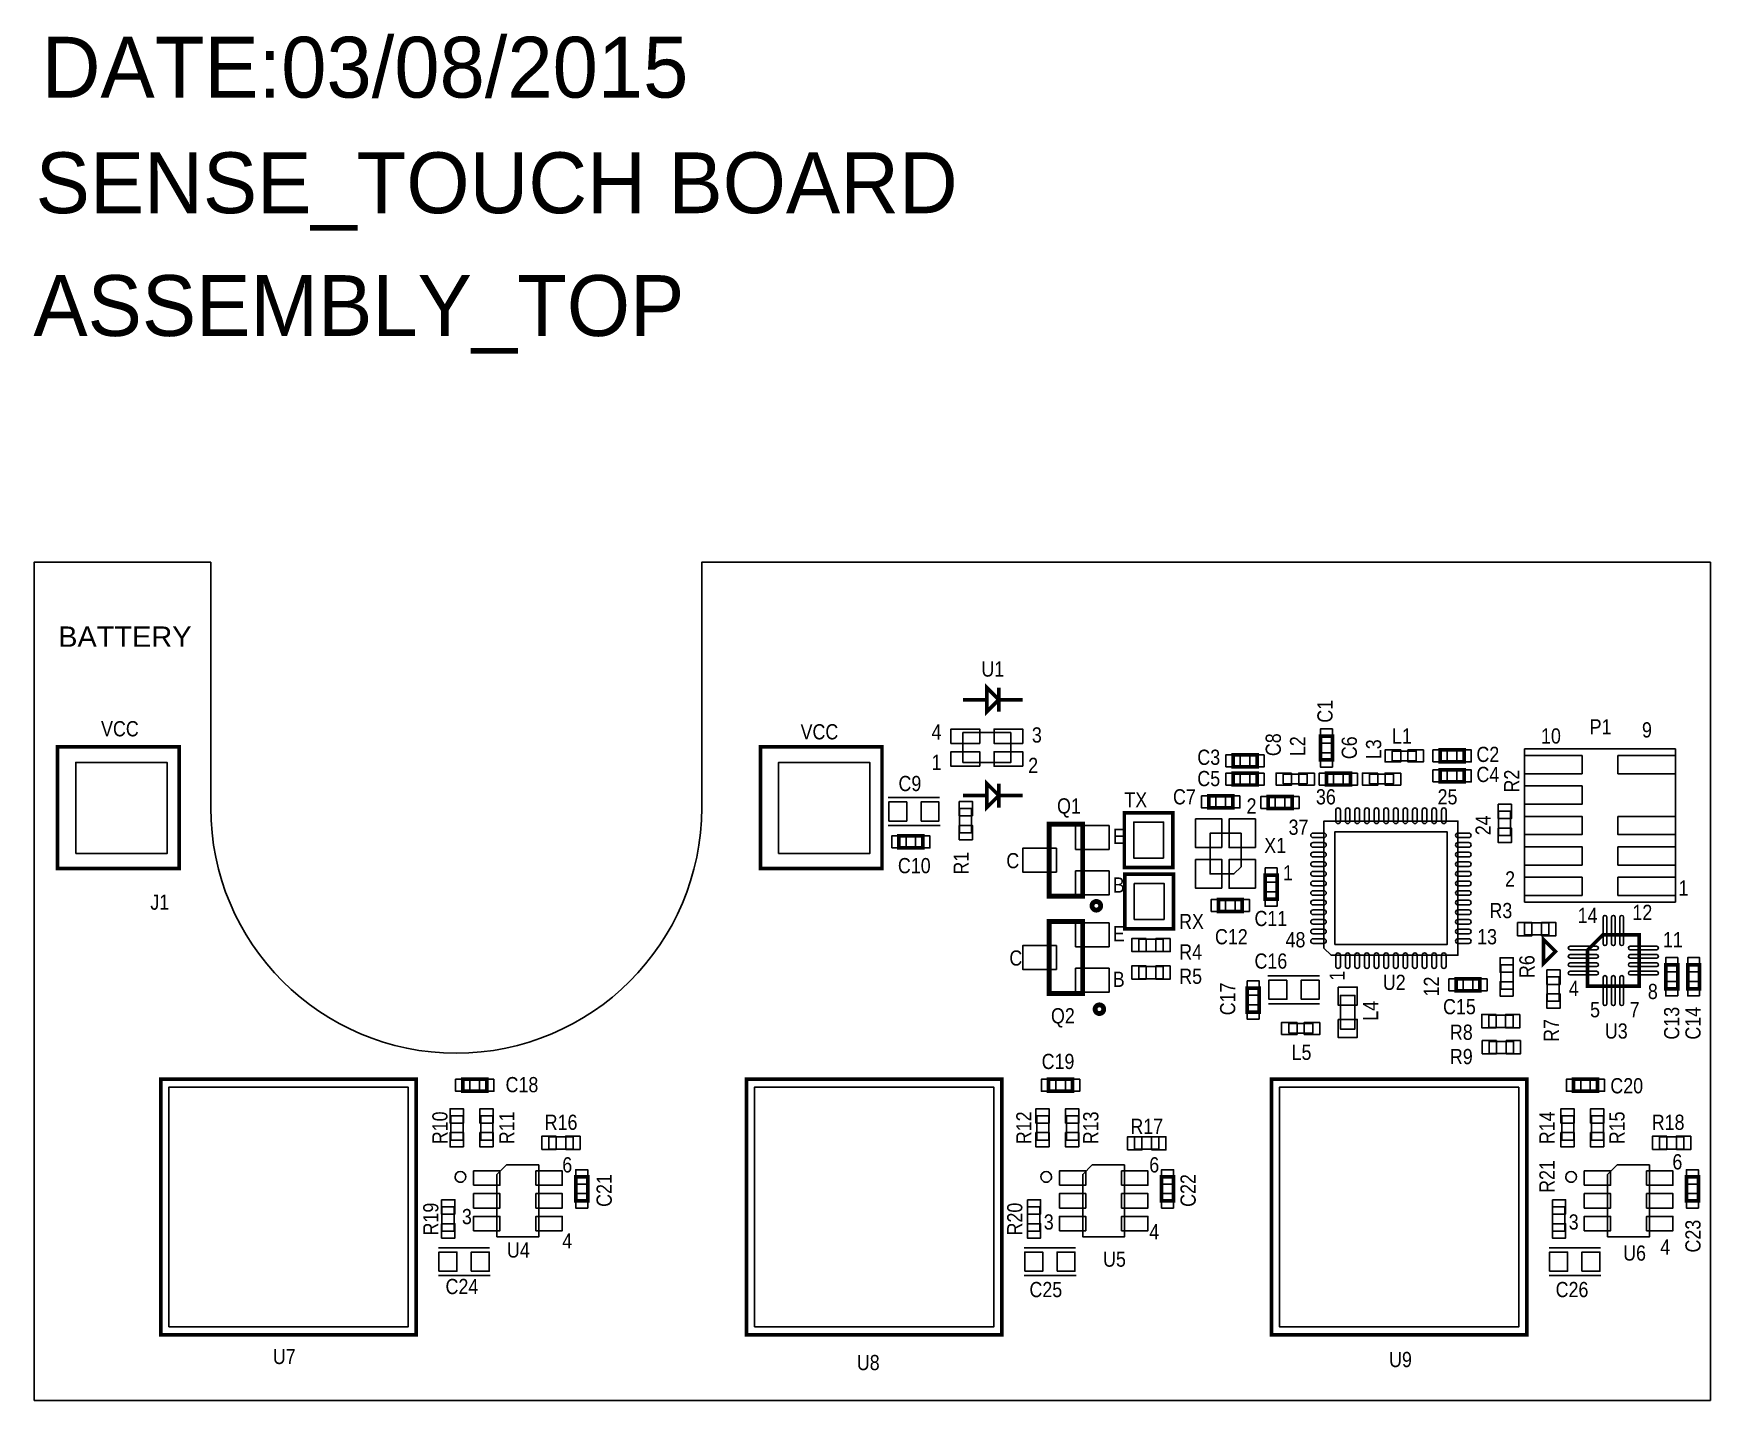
# Model space of a CAD drawing. Extents: x 0 to 70, y 0 to 57.1.
import ezdxf
from ezdxf.enums import TextEntityAlignment as Align

# ---------------------------------------------------------------- set-up
doc = ezdxf.new("R2010")
doc.units = 0
for name, color, linetype in [('BG_ASSEMBLY_NOTES', 1, 'CONTINUOUS'), ('BG_OUTLINE', 2, 'CONTINUOUS'), ('DF_ASS_TOP', 4, 'CONTINUOUS'), ('DF_FILM_LABEL_OUTLINE', 3, 'CONTINUOUS'), ('PG_ASSEMBLY_TOP', 5, 'CONTINUOUS'), ('PIN_TOP', 6, 'CONTINUOUS'), ('RD_ASSEMBLY_TOP', 7, 'CONTINUOUS')]:
    doc.layers.add(name, color=color, linetype=linetype)

msp = doc.modelspace()

# ---------------------------------------------------------------- linework, layer by layer
at = {"layer": 'BG_OUTLINE'}
msp.add_lwpolyline([(0, 0), (69.99986, 0), (69.99986, 34.99993), (27.875713, 34.99993), (27.875662, 34.999879), (27.875662, 24.749963, -1), (7.375677, 24.749963), (7.375677, 34.999828), (7.375779, 34.99993), (0, 34.99993)], format="xyb", close=True, dxfattribs=at)
at = {"layer": 'PG_ASSEMBLY_TOP', "const_width": 0.1524}
for points in [[(38.784022, 29.258006), (39.78402, 29.258006), (39.78402, 29.758107), (40.284121, 29.258006), (39.78402, 28.758109), (39.78402, 29.258006)], [(40.284121, 29.758107), (40.284121, 29.258006), (41.284119, 29.258006)], [(40.284121, 29.258006), (40.284121, 28.758109)], [(38.784022, 25.258014), (39.78402, 25.258014), (39.78402, 25.757911), (40.284121, 25.258014), (39.78402, 24.757913), (39.78402, 25.258014)], [(40.284121, 25.757911), (40.284121, 25.258014), (41.284119, 25.258014)], [(40.284121, 25.258014), (40.284121, 24.757913)]]:
    msp.add_lwpolyline(points, dxfattribs=at)
at = {"layer": 'PG_ASSEMBLY_TOP'}
for points, const_width in [([(0.980008, 27.289963), (6.060008, 27.289963), (6.060008, 22.209963), (0.980008, 22.209963)], 0.1524), ([(30.325695, 27.289963), (35.405695, 27.289963), (35.405695, 22.209963), (30.325695, 22.209963)], 0.1524), ([(54.211677, 26.742136), (54.211677, 27.742337), (53.711856, 27.742337), (53.711856, 26.742136)], 0.1524), ([(51.067945, 26.95923), (50.067743, 26.95923), (50.067743, 26.459409), (51.067945, 26.459409)], 0.1524), ([(58.711363, 26.662609), (59.711565, 26.662609), (59.711565, 27.16243), (58.711363, 27.16243)], 0.1524), ([(51.067945, 26.19723), (50.067743, 26.19723), (50.067743, 25.697409), (51.067945, 25.697409)], 0.1524), ([(54.96273, 26.19723), (53.962529, 26.19723), (53.962529, 25.697409), (54.96273, 25.697409)], 0.1524), ([(58.711363, 25.824409), (59.711565, 25.824409), (59.711565, 26.32423), (58.711363, 26.32423)], 0.1524), ([(50.049405, 25.23965), (49.049203, 25.23965), (49.049203, 24.739829), (50.049405, 24.739829)], 0.1524), ([(52.526921, 25.221921), (51.526719, 25.221921), (51.526719, 24.722099), (52.526921, 24.722099)], 0.1524), ([(47.55642, 24.54021), (45.52442, 24.54021), (45.52442, 22.25421), (47.55642, 22.25421)], 0.1524), ([(43.786019, 21.058911), (43.786019, 24.059109), (42.386021, 24.059109), (42.386021, 21.058911)], 0.202895), ([(36.108919, 23.071099), (37.109121, 23.071099), (37.109121, 23.570921), (36.108919, 23.570921)], 0.1524), ([(47.58182, 21.97481), (45.54982, 21.97481), (45.54982, 19.68881), (47.58182, 19.68881)], 0.1524), ([(51.405536, 21.935897), (51.405536, 20.935696), (51.905357, 20.935696), (51.905357, 21.935897)], 0.1524), ([(49.451489, 20.421829), (50.45169, 20.421829), (50.45169, 20.92165), (49.451489, 20.92165)], 0.1524), ([(43.786019, 16.994911), (43.786019, 19.995109), (42.386021, 19.995109), (42.386021, 16.994911)], 0.202895), ([(63.028982, 18.999022), (63.028982, 18.249011), (63.529083, 18.748832), (63.028982, 19.249034)], 0.1524), ([(67.020923, 19.442913), (65.506117, 19.442913), (64.871117, 18.807913), (64.871117, 17.293107), (67.020923, 17.293107)], 0.1524), ([(68.634331, 17.193006), (68.634331, 18.193207), (68.134509, 18.193207), (68.134509, 17.193006)], 0.1524), ([(69.548731, 17.193006), (69.548731, 18.193207), (69.048909, 18.193207), (69.048909, 17.193006)], 0.1524), ([(59.375319, 17.102099), (60.375521, 17.102099), (60.375521, 17.601921), (59.375319, 17.601921)], 0.1524), ([(51.159131, 16.216909), (51.159131, 17.217111), (50.659309, 17.217111), (50.659309, 16.216909)], 0.1524), ([(15.953994, 13.413994), (5.285994, 13.413994), (5.285994, 2.745994), (15.953994, 2.745994)], 0.1524), ([(18.901334, 13.410921), (17.901133, 13.410921), (17.901133, 12.911099), (18.901334, 12.911099)], 0.1524), ([(40.41394, 13.413994), (29.74594, 13.413994), (29.74594, 2.745994), (40.41394, 2.745994)], 0.1524), ([(43.36128, 13.410921), (42.361079, 13.410921), (42.361079, 12.911099), (43.36128, 12.911099)], 0.1524), ([(51.665886, 2.745994), (62.333886, 2.745994), (62.333886, 13.413994), (51.665886, 13.413994)], 0.1524), ([(65.281226, 13.410921), (64.281025, 13.410921), (64.281025, 12.911099), (65.281226, 12.911099)], 0.1524), ([(23.118039, 8.334807), (23.118039, 9.335008), (22.618217, 9.335008), (22.618217, 8.334807)], 0.1524), ([(47.577985, 8.334807), (47.577985, 9.335008), (47.078163, 9.335008), (47.078163, 8.334807)], 0.1524), ([(69.497931, 8.334807), (69.497931, 9.335008), (68.998109, 9.335008), (68.998109, 8.334807)], 0.1524)]:
    msp.add_lwpolyline(points, close=True, dxfattribs=dict(at, const_width=const_width))
for points in [[(38.784022, 26.632916), (40.784018, 26.632916), (40.784018, 27.883104), (38.784022, 27.883104)], [(56.715635, 26.712621), (56.715635, 27.112417), (57.715429, 27.112417), (57.715429, 26.712621)], [(52.158824, 25.747421), (52.158824, 26.147217), (53.158619, 26.147217), (53.158619, 25.747421)], [(55.765675, 25.747421), (55.765675, 26.147217), (56.765469, 26.147217), (56.765469, 25.747421)], [(38.64102, 24.71801), (39.14902, 24.71801), (39.14902, 23.70201), (38.64102, 23.70201)], [(61.14542, 24.603761), (61.65342, 24.603761), (61.65342, 23.587761), (61.14542, 23.587761)], [(59.457336, 18.988075), (59.457336, 24.188166), (53.857144, 24.188166), (53.857144, 18.888177), (54.157347, 18.587974), (59.457336, 18.587974)], [(50.402007, 23.684179), (49.101985, 23.684179), (49.101985, 21.98436), (50.102008, 21.98436), (50.402007, 22.28436)], [(62.23762, 19.43481), (62.23762, 19.94281), (63.25362, 19.94281), (63.25362, 19.43481)], [(47.15002, 19.25701), (47.15002, 18.74901), (46.13402, 18.74901), (46.13402, 19.25701)], [(47.15002, 18.11401), (47.15002, 17.60601), (46.13402, 17.60601), (46.13402, 18.11401)], [(61.75502, 17.17421), (61.24702, 17.17421), (61.24702, 18.19021), (61.75502, 18.19021)], [(63.17742, 17.68221), (63.68542, 17.68221), (63.68542, 16.66621), (63.17742, 16.66621)], [(52.390523, 15.333523), (52.390523, 15.733319), (53.390317, 15.733319), (53.390317, 15.333523)], [(61.75502, 16.08201), (61.75502, 15.57401), (60.73902, 15.57401), (60.73902, 16.08201)], [(61.78042, 14.98981), (61.78042, 14.48181), (60.76442, 14.48181), (60.76442, 14.98981)], [(17.915128, 10.87501), (17.407128, 10.87501), (17.407128, 11.89101), (17.915128, 11.89101)], [(19.155131, 10.87501), (18.647131, 10.87501), (18.647131, 11.89101), (19.155131, 11.89101)], [(42.375074, 10.87501), (41.867074, 10.87501), (41.867074, 11.89101), (42.375074, 11.89101)], [(43.615077, 10.87501), (43.107077, 10.87501), (43.107077, 11.89101), (43.615077, 11.89101)], [(64.29502, 10.87501), (63.78702, 10.87501), (63.78702, 11.89101), (64.29502, 11.89101)], [(65.535023, 10.87501), (65.027023, 10.87501), (65.027023, 11.89101), (65.535023, 11.89101)], [(22.509023, 11.00201), (22.509023, 10.49401), (21.493023, 10.49401), (21.493023, 11.00201)], [(45.952969, 10.49401), (45.952969, 11.00201), (46.968969, 11.00201), (46.968969, 10.49401)], [(68.888915, 11.00201), (68.888915, 10.49401), (67.872915, 10.49401), (67.872915, 11.00201)], [(21.076133, 9.835109), (21.076133, 6.834911), (19.326123, 6.834911), (19.326123, 9.435109), (19.726123, 9.835109)], [(45.536079, 9.835109), (45.536079, 6.834911), (43.786069, 6.834911), (43.786069, 9.435109), (44.186069, 9.835109)], [(67.456025, 9.835109), (67.456025, 6.834911), (65.706015, 6.834911), (65.706015, 9.435109), (66.106015, 9.835109)], [(17.026128, 8.088097), (17.534128, 8.088097), (17.534128, 7.072097), (17.026128, 7.072097)], [(41.486074, 8.088097), (41.994074, 8.088097), (41.994074, 7.072097), (41.486074, 7.072097)], [(63.40602, 8.088097), (63.91402, 8.088097), (63.91402, 7.072097), (63.40602, 7.072097)]]:
    msp.add_lwpolyline(points, close=True, dxfattribs=at)
for points in [[(62.23762, 20.906715), (62.23762, 27.206702), (68.53682, 27.206702), (68.53682, 20.806918), (62.23762, 20.806918), (62.23762, 21.006816)], [(35.66922, 25.17521), (37.80282, 25.17521)], [(35.66922, 24.00681), (37.82822, 24.00681)], [(53.67782, 17.73301), (51.51882, 17.73301)], [(54.551047, 15.509011), (54.551047, 16.909009), (55.151045, 16.909009), (55.151045, 15.509011), (54.551047, 15.509011), (54.551047, 15.609113)], [(53.67782, 16.56461), (51.54422, 16.56461)], [(16.887723, 6.37921), (19.021323, 6.37921)], [(41.347669, 6.37921), (43.481269, 6.37921)], [(63.267615, 6.37921), (65.401215, 6.37921)], [(16.887723, 5.21081), (19.046723, 5.21081)], [(41.347669, 5.21081), (43.506669, 5.21081)], [(63.267615, 5.21081), (65.426615, 5.21081)]]:
    msp.add_lwpolyline(points, dxfattribs=at)
at = {"layer": 'PG_ASSEMBLY_TOP', "const_width": 0.202895}
for points in [[(44.536131, 20.65401, 1), (44.175909, 20.65401, 1)], [(44.663131, 16.33601, 1), (44.302909, 16.33601, 1)]]:
    msp.add_lwpolyline(points, format="xyb", close=True, dxfattribs=at)
at = {"layer": 'PG_ASSEMBLY_TOP'}
for points in [[(18.024627, 9.335008, 1), (17.577629, 9.335012, 1)], [(42.484573, 9.335008, 1), (42.037575, 9.335012, 1)], [(64.404519, 9.335008, 1), (63.957521, 9.335012, 1)]]:
    msp.add_lwpolyline(points, format="xyb", close=True, dxfattribs=at)
at = {"layer": 'PIN_TOP'}
for points in [[(39.484071, 27.433067), (38.284175, 27.433067), (38.284175, 28.032964), (39.484071, 28.032964)], [(41.283865, 27.433067), (40.083969, 27.433067), (40.083969, 28.032964), (41.283865, 28.032964)], [(54.211969, 27.442439), (53.711564, 27.442439), (53.711564, 28.041829), (54.211969, 28.041829)], [(1.740002, 22.832263), (1.740002, 26.642263), (5.550002, 26.642263), (5.550002, 22.832263)], [(31.085688, 22.832263), (31.085688, 26.642263), (34.895688, 26.642263), (34.895688, 22.832263)], [(39.484071, 26.483056), (38.284175, 26.483056), (38.284175, 27.082953), (39.484071, 27.082953)], [(41.283865, 26.483056), (40.083969, 26.483056), (40.083969, 27.082953), (41.283865, 27.082953)], [(50.367641, 26.959522), (50.367641, 26.459117), (49.768252, 26.459117), (49.768252, 26.959522)], [(51.367436, 26.959522), (51.367436, 26.459117), (50.768047, 26.459117), (50.768047, 26.959522)], [(54.211969, 26.442645), (53.711564, 26.442645), (53.711564, 27.042034), (54.211969, 27.042034)], [(57.065621, 27.162722), (57.065621, 26.662316), (56.415432, 26.662316), (56.415432, 27.162722)], [(58.015632, 27.162722), (58.015632, 26.662316), (57.365443, 26.662316), (57.365443, 27.162722)], [(58.411872, 26.662304), (58.411872, 27.162709), (59.011261, 27.162709), (59.011261, 26.662304)], [(59.411667, 26.662304), (59.411667, 27.162709), (60.011056, 27.162709), (60.011056, 26.662304)], [(62.237506, 26.926565), (64.63651, 26.926565), (64.63651, 26.167055), (62.237506, 26.167055)], [(66.13793, 26.926565), (68.536934, 26.926565), (68.536934, 26.167055), (66.13793, 26.167055)], [(50.367641, 26.197522), (50.367641, 25.697117), (49.768252, 25.697117), (49.768252, 26.197522)], [(51.367436, 26.197522), (51.367436, 25.697117), (50.768047, 25.697117), (50.768047, 26.197522)], [(52.50881, 26.197522), (52.50881, 25.697117), (51.858621, 25.697117), (51.858621, 26.197522)], [(53.458821, 26.197522), (53.458821, 25.697117), (52.808632, 25.697117), (52.808632, 26.197522)], [(54.262426, 26.197522), (54.262426, 25.697117), (53.663037, 25.697117), (53.663037, 26.197522)], [(55.262221, 26.197522), (55.262221, 25.697117), (54.662832, 25.697117), (54.662832, 26.197522)], [(56.115661, 26.197522), (56.115661, 25.697117), (55.465472, 25.697117), (55.465472, 26.197522)], [(57.065672, 26.197522), (57.065672, 25.697117), (56.415483, 25.697117), (56.415483, 26.197522)], [(58.411872, 25.824104), (58.411872, 26.324509), (59.011261, 26.324509), (59.011261, 25.824104)], [(59.411667, 25.824104), (59.411667, 26.324509), (60.011056, 26.324509), (60.011056, 25.824104)], [(49.349101, 25.239942), (49.349101, 24.739536), (48.749712, 24.739536), (48.749712, 25.239942)], [(50.348896, 25.239942), (50.348896, 24.739536), (49.749507, 24.739536), (49.749507, 25.239942)], [(51.826617, 25.222213), (51.826617, 24.721807), (51.227228, 24.721807), (51.227228, 25.222213)], [(52.826412, 25.222213), (52.826412, 24.721807), (52.227023, 24.721807), (52.227023, 25.222213)], [(62.237506, 25.656565), (64.63651, 25.656565), (64.63651, 24.897055), (62.237506, 24.897055)], [(35.686975, 24.19096), (35.686975, 24.99106), (36.436275, 24.99106), (36.436275, 24.19096)], [(37.035765, 24.19096), (37.035765, 24.99106), (37.785065, 24.99106), (37.785065, 24.19096)], [(38.632117, 25.009602), (39.183323, 25.009602), (39.183323, 24.410213), (38.632117, 24.410213)], [(61.136517, 24.895353), (61.687723, 24.895353), (61.687723, 24.295964), (61.136517, 24.295964)], [(38.632117, 24.009807), (39.183323, 24.009807), (39.183323, 23.410418), (38.632117, 23.410418)], [(44.886118, 24.00902), (44.886118, 23.009022), (43.486121, 23.009022), (43.486121, 24.00902)], [(47.165374, 22.647161), (45.915466, 22.647161), (45.915466, 24.147259), (47.165374, 24.147259)], [(49.602161, 23.084231), (48.502849, 23.084231), (48.502849, 24.284127), (49.602161, 24.284127)], [(51.001143, 23.084231), (49.901831, 23.084231), (49.901831, 24.284127), (51.001143, 24.284127)], [(61.136517, 23.895558), (61.687723, 23.895558), (61.687723, 23.296169), (61.136517, 23.296169)], [(62.237506, 24.386565), (64.63651, 24.386565), (64.63651, 23.627055), (62.237506, 23.627055)], [(66.13793, 24.386565), (68.536934, 24.386565), (68.536934, 23.627055), (66.13793, 23.627055)], [(35.809428, 23.070795), (35.809428, 23.5712), (36.408817, 23.5712), (36.408817, 23.070795)], [(36.809223, 23.070795), (36.809223, 23.5712), (37.408612, 23.5712), (37.408612, 23.070795)], [(54.30774, 19.03857), (54.30774, 23.73757), (59.00674, 23.73757), (59.00674, 19.03857)], [(62.237506, 23.116565), (64.63651, 23.116565), (64.63651, 22.357055), (62.237506, 22.357055)], [(66.13793, 23.116565), (68.536934, 23.116565), (68.536934, 22.357055), (66.13793, 22.357055)], [(42.685919, 23.059009), (42.685919, 22.059011), (41.285922, 22.059011), (41.285922, 23.059009)], [(49.602161, 21.384412), (48.502849, 21.384412), (48.502849, 22.584308), (49.602161, 22.584308)], [(51.001143, 21.384412), (49.901831, 21.384412), (49.901831, 22.584308), (51.001143, 22.584308)], [(44.886118, 22.108998), (44.886118, 21.109), (43.486121, 21.109), (43.486121, 22.108998)], [(51.405244, 22.235389), (51.905649, 22.235389), (51.905649, 21.635999), (51.405244, 21.635999)], [(62.237506, 21.846565), (64.63651, 21.846565), (64.63651, 21.087055), (62.237506, 21.087055)], [(66.13793, 21.846565), (68.536934, 21.846565), (68.536934, 21.087055), (66.13793, 21.087055)], [(47.190774, 20.081761), (45.940866, 20.081761), (45.940866, 21.581859), (47.190774, 21.581859)], [(51.405244, 21.235594), (51.905649, 21.235594), (51.905649, 20.636205), (51.405244, 20.636205)], [(49.151997, 20.421524), (49.151997, 20.921929), (49.751386, 20.921929), (49.751386, 20.421524)], [(50.151792, 20.421524), (50.151792, 20.921929), (50.751181, 20.921929), (50.751181, 20.421524)], [(44.886118, 19.94502), (44.886118, 18.945022), (43.486121, 18.945022), (43.486121, 19.94502)], [(61.946028, 19.400495), (61.946028, 19.9517), (62.545417, 19.9517), (62.545417, 19.400495)], [(62.945823, 19.400495), (62.945823, 19.9517), (63.545212, 19.9517), (63.545212, 19.400495)], [(42.685919, 18.995009), (42.685919, 17.995011), (41.285922, 17.995011), (41.285922, 18.995009)], [(46.441817, 19.291313), (46.441817, 18.740107), (45.842428, 18.740107), (45.842428, 19.291313)], [(47.441612, 19.291313), (47.441612, 18.740107), (46.842223, 18.740107), (46.842223, 19.291313)], [(61.763923, 17.882413), (61.212717, 17.882413), (61.212717, 18.481802), (61.763923, 18.481802)], [(68.634623, 17.893309), (68.134217, 17.893309), (68.134217, 18.492699), (68.634623, 18.492699)], [(69.549023, 17.893309), (69.048617, 17.893309), (69.048617, 18.492699), (69.549023, 18.492699)], [(44.886118, 18.044998), (44.886118, 17.045), (43.486121, 17.045), (43.486121, 18.044998)], [(46.441817, 18.148313), (46.441817, 17.597107), (45.842428, 17.597107), (45.842428, 18.148313)], [(47.441612, 18.148313), (47.441612, 17.597107), (46.842223, 17.597107), (46.842223, 18.148313)], [(51.159423, 16.917213), (50.659017, 16.917213), (50.659017, 17.516602), (51.159423, 17.516602)], [(52.311275, 17.54886), (52.311275, 16.74876), (51.561975, 16.74876), (51.561975, 17.54886)], [(53.660065, 17.54886), (53.660065, 16.74876), (52.910765, 16.74876), (52.910765, 17.54886)], [(59.075828, 17.101795), (59.075828, 17.6022), (59.675217, 17.6022), (59.675217, 17.101795)], [(60.075623, 17.101795), (60.075623, 17.6022), (60.675012, 17.6022), (60.675012, 17.101795)], [(63.168517, 17.973802), (63.719723, 17.973802), (63.719723, 17.374413), (63.168517, 17.374413)], [(54.450996, 17.259249), (55.251096, 17.259249), (55.251096, 16.509949), (54.450996, 16.509949)], [(61.763923, 16.882618), (61.212717, 16.882618), (61.212717, 17.482007), (61.763923, 17.482007)], [(63.168517, 16.974007), (63.719723, 16.974007), (63.719723, 16.374618), (63.168517, 16.374618)], [(68.634623, 16.893515), (68.134217, 16.893515), (68.134217, 17.492904), (68.634623, 17.492904)], [(69.549023, 16.893515), (69.048617, 16.893515), (69.048617, 17.492904), (69.549023, 17.492904)], [(51.159423, 15.917418), (50.659017, 15.917418), (50.659017, 16.516807), (51.159423, 16.516807)], [(61.046817, 16.116313), (61.046817, 15.565107), (60.447428, 15.565107), (60.447428, 16.116313)], [(62.046612, 16.116313), (62.046612, 15.565107), (61.447223, 15.565107), (61.447223, 16.116313)], [(52.740509, 15.783624), (52.740509, 15.283218), (52.09032, 15.283218), (52.09032, 15.783624)], [(53.69052, 15.783624), (53.69052, 15.283218), (53.040331, 15.283218), (53.040331, 15.783624)], [(54.450996, 15.908071), (55.251096, 15.908071), (55.251096, 15.158771), (54.450996, 15.158771)], [(61.072217, 15.024113), (61.072217, 14.472907), (60.472828, 14.472907), (60.472828, 15.024113)], [(62.072012, 15.024113), (62.072012, 14.472907), (61.472623, 14.472907), (61.472623, 15.024113)], [(18.20103, 13.411213), (18.20103, 12.910807), (17.601641, 12.910807), (17.601641, 13.411213)], [(19.200825, 13.411213), (19.200825, 12.910807), (18.601436, 12.910807), (18.601436, 13.411213)], [(42.660976, 13.411213), (42.660976, 12.910807), (42.061587, 12.910807), (42.061587, 13.411213)], [(43.660771, 13.411213), (43.660771, 12.910807), (43.061382, 12.910807), (43.061382, 13.411213)], [(64.580922, 13.411213), (64.580922, 12.910807), (63.981533, 12.910807), (63.981533, 13.411213)], [(65.580717, 13.411213), (65.580717, 12.910807), (64.981328, 12.910807), (64.981328, 13.411213)], [(5.620004, 3.080004), (5.620004, 13.079984), (15.619984, 13.079984), (15.619984, 3.080004)], [(30.07995, 3.080004), (30.07995, 13.079984), (40.07993, 13.079984), (40.07993, 3.080004)], [(61.999876, 13.079984), (61.999876, 3.080004), (51.999896, 3.080004), (51.999896, 13.079984)], [(17.924031, 11.583213), (17.372825, 11.583213), (17.372825, 12.182602), (17.924031, 12.182602)], [(19.164033, 11.583213), (18.612828, 11.583213), (18.612828, 12.182602), (19.164033, 12.182602)], [(42.383977, 11.583213), (41.832771, 11.583213), (41.832771, 12.182602), (42.383977, 12.182602)], [(43.623979, 11.583213), (43.072774, 11.583213), (43.072774, 12.182602), (43.623979, 12.182602)], [(64.303923, 11.583213), (63.752717, 11.583213), (63.752717, 12.182602), (64.303923, 12.182602)], [(65.543925, 11.583213), (64.99272, 11.583213), (64.99272, 12.182602), (65.543925, 12.182602)], [(17.924031, 10.583418), (17.372825, 10.583418), (17.372825, 11.182807), (17.924031, 11.182807)], [(19.164033, 10.583418), (18.612828, 10.583418), (18.612828, 11.182807), (19.164033, 11.182807)], [(21.80082, 11.036313), (21.80082, 10.485107), (21.201431, 10.485107), (21.201431, 11.036313)], [(22.800615, 11.036313), (22.800615, 10.485107), (22.201226, 10.485107), (22.201226, 11.036313)], [(42.383977, 10.583418), (41.832771, 10.583418), (41.832771, 11.182807), (42.383977, 11.182807)], [(43.623979, 10.583418), (43.072774, 10.583418), (43.072774, 11.182807), (43.623979, 11.182807)], [(45.661377, 10.459695), (45.661377, 11.0109), (46.260766, 11.0109), (46.260766, 10.459695)], [(46.661172, 10.459695), (46.661172, 11.0109), (47.260561, 11.0109), (47.260561, 10.459695)], [(64.303923, 10.583418), (63.752717, 10.583418), (63.752717, 11.182807), (64.303923, 11.182807)], [(65.543925, 10.583418), (64.99272, 10.583418), (64.99272, 11.182807), (65.543925, 11.182807)], [(68.180712, 11.036313), (68.180712, 10.485107), (67.581323, 10.485107), (67.581323, 11.036313)], [(69.180507, 11.036313), (69.180507, 10.485107), (68.581118, 10.485107), (68.581118, 11.036313)], [(18.351068, 8.985072), (18.351068, 9.584969), (19.451168, 9.584969), (19.451168, 8.985072)], [(20.951063, 8.985072), (20.951063, 9.584969), (22.051162, 9.584969), (22.051162, 8.985072)], [(23.118331, 9.03511), (22.617925, 9.03511), (22.617925, 9.634499), (23.118331, 9.634499)], [(42.811014, 8.985072), (42.811014, 9.584969), (43.911114, 9.584969), (43.911114, 8.985072)], [(45.411009, 8.985072), (45.411009, 9.584969), (46.511108, 9.584969), (46.511108, 8.985072)], [(47.578277, 9.03511), (47.077871, 9.03511), (47.077871, 9.634499), (47.578277, 9.634499)], [(64.73096, 8.985072), (64.73096, 9.584969), (65.83106, 9.584969), (65.83106, 8.985072)], [(67.330955, 8.985072), (67.330955, 9.584969), (68.431054, 9.584969), (68.431054, 8.985072)], [(69.498223, 9.03511), (68.997817, 9.03511), (68.997817, 9.634499), (69.498223, 9.634499)], [(18.351068, 8.035061), (18.351068, 8.634959), (19.451168, 8.634959), (19.451168, 8.035061)], [(20.951063, 8.035061), (20.951063, 8.634959), (22.051162, 8.634959), (22.051162, 8.035061)], [(23.118331, 8.035315), (22.617925, 8.035315), (22.617925, 8.634705), (23.118331, 8.634705)], [(42.811014, 8.035061), (42.811014, 8.634959), (43.911114, 8.634959), (43.911114, 8.035061)], [(45.411009, 8.035061), (45.411009, 8.634959), (46.511108, 8.634959), (46.511108, 8.035061)], [(47.578277, 8.035315), (47.077871, 8.035315), (47.077871, 8.634705), (47.578277, 8.634705)], [(64.73096, 8.035061), (64.73096, 8.634959), (65.83106, 8.634959), (65.83106, 8.035061)], [(67.330955, 8.035061), (67.330955, 8.634959), (68.431054, 8.634959), (68.431054, 8.035061)], [(69.498223, 8.035315), (68.997817, 8.035315), (68.997817, 8.634705), (69.498223, 8.634705)], [(17.017225, 8.379689), (17.568431, 8.379689), (17.568431, 7.780299), (17.017225, 7.780299)], [(41.477171, 8.379689), (42.028377, 8.379689), (42.028377, 7.780299), (41.477171, 7.780299)], [(63.397117, 8.379689), (63.948323, 8.379689), (63.948323, 7.780299), (63.397117, 7.780299)], [(17.017225, 7.379894), (17.568431, 7.379894), (17.568431, 6.780505), (17.017225, 6.780505)], [(18.351068, 7.085051), (18.351068, 7.684948), (19.451168, 7.684948), (19.451168, 7.085051)], [(20.951063, 7.085051), (20.951063, 7.684948), (22.051162, 7.684948), (22.051162, 7.085051)], [(41.477171, 7.379894), (42.028377, 7.379894), (42.028377, 6.780505), (41.477171, 6.780505)], [(42.811014, 7.085051), (42.811014, 7.684948), (43.911114, 7.684948), (43.911114, 7.085051)], [(45.411009, 7.085051), (45.411009, 7.684948), (46.511108, 7.684948), (46.511108, 7.085051)], [(63.397117, 7.379894), (63.948323, 7.379894), (63.948323, 6.780505), (63.397117, 6.780505)], [(64.73096, 7.085051), (64.73096, 7.684948), (65.83106, 7.684948), (65.83106, 7.085051)], [(67.330955, 7.085051), (67.330955, 7.684948), (68.431054, 7.684948), (68.431054, 7.085051)], [(16.905478, 5.39496), (16.905478, 6.19506), (17.654778, 6.19506), (17.654778, 5.39496)], [(18.254269, 5.39496), (18.254269, 6.19506), (19.003569, 6.19506), (19.003569, 5.39496)], [(41.365424, 5.39496), (41.365424, 6.19506), (42.114724, 6.19506), (42.114724, 5.39496)], [(42.714215, 5.39496), (42.714215, 6.19506), (43.463515, 6.19506), (43.463515, 5.39496)], [(63.28537, 5.39496), (63.28537, 6.19506), (64.03467, 6.19506), (64.03467, 5.39496)], [(64.634161, 5.39496), (64.634161, 6.19506), (65.383461, 6.19506), (65.383461, 5.39496)]]:
    msp.add_lwpolyline(points, close=True, dxfattribs=at)
for points in [[(54.545941, 24.641759), (54.545941, 24.184559, -1), (54.352952, 24.184559), (54.352952, 24.641759, -1)], [(54.947541, 24.641759), (54.947541, 24.184559, -1), (54.754551, 24.184559), (54.754551, 24.641759, -1)], [(55.348835, 24.641759), (55.348835, 24.184559, -1), (55.155846, 24.184559), (55.155846, 24.641759, -1)], [(55.75013, 24.641759), (55.75013, 24.184559, -1), (55.557141, 24.184559), (55.557141, 24.641759, -1)], [(56.151729, 24.641759), (56.151729, 24.184559, -1), (55.95874, 24.184559), (55.95874, 24.641759, -1)], [(56.553024, 24.641759), (56.553024, 24.184559, -1), (56.360035, 24.184559), (56.360035, 24.641759, -1)], [(56.954445, 24.641759), (56.954445, 24.184559, -1), (56.761456, 24.184559), (56.761456, 24.641759, -1)], [(57.35574, 24.641759), (57.35574, 24.184559, -1), (57.162751, 24.184559), (57.162751, 24.641759, -1)], [(57.757339, 24.641759), (57.757339, 24.184559, -1), (57.56435, 24.184559), (57.56435, 24.641759, -1)], [(58.158634, 24.641759), (58.158634, 24.184559, -1), (57.965645, 24.184559), (57.965645, 24.641759, -1)], [(58.559929, 24.641759), (58.559929, 24.184559, -1), (58.366939, 24.184559), (58.366939, 24.641759, -1)], [(58.961528, 24.641759), (58.961528, 24.184559, -1), (58.768539, 24.184559), (58.768539, 24.641759, -1)], [(53.403551, 23.290759), (53.860751, 23.290759, -1), (53.860751, 23.097769), (53.403551, 23.097769, -1)], [(53.403551, 23.692358), (53.860751, 23.692358, -1), (53.860751, 23.499369), (53.403551, 23.499369, -1)], [(59.453729, 23.290759), (59.910929, 23.290759, -1), (59.910929, 23.097769), (59.453729, 23.097769, -1)], [(59.453729, 23.692358), (59.910929, 23.692358, -1), (59.910929, 23.499369), (59.453729, 23.499369, -1)], [(53.403551, 22.889464), (53.860751, 22.889464, -1), (53.860751, 22.696475), (53.403551, 22.696475, -1)], [(53.403551, 22.488169), (53.860751, 22.488169, -1), (53.860751, 22.29518), (53.403551, 22.29518, -1)], [(59.453729, 22.889464), (59.910929, 22.889464, -1), (59.910929, 22.696475), (59.453729, 22.696475, -1)], [(59.453729, 22.488169), (59.910929, 22.488169, -1), (59.910929, 22.29518), (59.453729, 22.29518, -1)], [(53.403551, 22.08657), (53.860751, 22.08657, -1), (53.860751, 21.893581), (53.403551, 21.893581, -1)], [(59.453729, 22.08657), (59.910929, 22.08657, -1), (59.910929, 21.893581), (59.453729, 21.893581, -1)], [(53.403551, 21.685275), (53.860751, 21.685275, -1), (53.860751, 21.492286), (53.403551, 21.492286, -1)], [(53.403551, 21.283854), (53.860751, 21.283854, -1), (53.860751, 21.090865), (53.403551, 21.090865, -1)], [(59.453729, 21.685275), (59.910929, 21.685275, -1), (59.910929, 21.492286), (59.453729, 21.492286, -1)], [(59.453729, 21.283854), (59.910929, 21.283854, -1), (59.910929, 21.090865), (59.453729, 21.090865, -1)], [(53.403551, 20.882559), (53.860751, 20.882559, -1), (53.860751, 20.68957), (53.403551, 20.68957, -1)], [(53.403551, 20.48096), (53.860751, 20.48096, -1), (53.860751, 20.287971), (53.403551, 20.287971, -1)], [(59.453729, 20.882559), (59.910929, 20.882559, -1), (59.910929, 20.68957), (59.453729, 20.68957, -1)], [(59.453729, 20.48096), (59.910929, 20.48096, -1), (59.910929, 20.287971), (59.453729, 20.287971, -1)], [(53.403551, 19.678371), (53.860751, 19.678371, -1), (53.860751, 19.485381), (53.403551, 19.485381, -1)], [(53.403551, 20.079665), (53.860751, 20.079665, -1), (53.860751, 19.886676), (53.403551, 19.886676, -1)], [(59.453729, 19.678371), (59.910929, 19.678371, -1), (59.910929, 19.485381), (59.453729, 19.485381, -1)], [(59.453729, 20.079665), (59.910929, 20.079665, -1), (59.910929, 19.886676), (59.453729, 19.886676, -1)], [(65.520964, 19.068009), (65.520964, 20.176007, -1), (65.671052, 20.176007), (65.671052, 19.068009, -1)], [(65.870976, 19.068009), (65.870976, 20.176007, -1), (66.021064, 20.176007), (66.021064, 19.068009, -1)], [(66.220988, 19.068009), (66.220988, 20.176007, -1), (66.371076, 20.176007), (66.371076, 19.068009, -1)], [(53.403551, 19.276771), (53.860751, 19.276771, -1), (53.860751, 19.083782), (53.403551, 19.083782, -1)], [(59.453729, 19.276771), (59.910929, 19.276771, -1), (59.910929, 19.083782), (59.453729, 19.083782, -1)], [(64.138023, 18.968047), (65.246021, 18.968047, -1), (65.246021, 18.817958), (64.138023, 18.817958, -1)], [(66.646019, 18.968047), (67.754017, 18.968047, -1), (67.754017, 18.817958), (66.646019, 18.817958, -1)], [(54.545941, 18.591581), (54.545941, 18.134381, -1), (54.352952, 18.134381), (54.352952, 18.591581, -1)], [(54.947541, 18.591581), (54.947541, 18.134381, -1), (54.754551, 18.134381), (54.754551, 18.591581, -1)], [(55.348835, 18.591581), (55.348835, 18.134381, -1), (55.155846, 18.134381), (55.155846, 18.591581, -1)], [(55.75013, 18.591581), (55.75013, 18.134381, -1), (55.557141, 18.134381), (55.557141, 18.591581, -1)], [(56.151729, 18.591581), (56.151729, 18.134381, -1), (55.95874, 18.134381), (55.95874, 18.591581, -1)], [(56.553024, 18.591581), (56.553024, 18.134381, -1), (56.360035, 18.134381), (56.360035, 18.591581, -1)], [(56.954445, 18.591581), (56.954445, 18.134381, -1), (56.761456, 18.134381), (56.761456, 18.591581, -1)], [(57.35574, 18.591581), (57.35574, 18.134381, -1), (57.162751, 18.134381), (57.162751, 18.591581, -1)], [(57.757339, 18.591581), (57.757339, 18.134381, -1), (57.56435, 18.134381), (57.56435, 18.591581, -1)], [(58.158634, 18.591581), (58.158634, 18.134381, -1), (57.965645, 18.134381), (57.965645, 18.591581, -1)], [(58.559929, 18.591581), (58.559929, 18.134381, -1), (58.366939, 18.134381), (58.366939, 18.591581, -1)], [(58.961528, 18.591581), (58.961528, 18.134381, -1), (58.768539, 18.134381), (58.768539, 18.591581, -1)], [(64.138023, 18.61806), (65.246021, 18.61806, -1), (65.246021, 18.467972), (64.138023, 18.467972, -1)], [(64.138023, 18.268048), (65.246021, 18.268048, -1), (65.246021, 18.11796), (64.138023, 18.11796, -1)], [(66.646019, 18.61806), (67.754017, 18.61806, -1), (67.754017, 18.467972), (66.646019, 18.467972, -1)], [(66.646019, 18.268048), (67.754017, 18.268048, -1), (67.754017, 18.11796), (66.646019, 18.11796, -1)], [(64.138023, 17.918062), (65.246021, 17.918062, -1), (65.246021, 17.767973), (64.138023, 17.767973, -1)], [(65.520964, 16.560013), (65.520964, 17.668011, -1), (65.671052, 17.668011), (65.671052, 16.560013, -1)], [(65.870976, 16.560013), (65.870976, 17.668011, -1), (66.021064, 17.668011), (66.021064, 16.560013, -1)], [(66.220988, 16.560013), (66.220988, 17.668011, -1), (66.371076, 17.668011), (66.371076, 16.560013, -1)], [(66.646019, 17.918062), (67.754017, 17.918062, -1), (67.754017, 17.767973), (66.646019, 17.767973, -1)]]:
    msp.add_lwpolyline(points, format="xyb", close=True, dxfattribs=at)

# ---------------------------------------------------------------- texts
at = {"layer": 'BG_ASSEMBLY_NOTES'}
for s, height, width, p in [('BATTERY', 0.849909, 1.062341, (1.005332, 31.466688)), ('VCC', 0.635, 0.8784, (2.79527, 27.728342)), ('VCC', 0.635, 0.8784, (32.00527, 27.601342)), ('E', 0.635, 0.8784, (45.042074, 23.236352)), ('C', 0.635, 0.8784, (40.597074, 22.220352)), ('B', 0.635, 0.8784, (45.042074, 21.204352)), ('E', 0.635, 0.8784, (45.042074, 19.172352)), ('C', 0.635, 0.8784, (40.724074, 18.156352)), ('B', 0.635, 0.8784, (45.042074, 17.267352))]:
    msp.add_text(s, height=height, dxfattribs=dict(at, width=width)).set_placement(p)
at = {"layer": 'DF_ASS_TOP'}
msp.add_text('ASSEMBLY_TOP', height=2.54, dxfattribs=at).set_placement((-0.03048, 44.445352))
at = {"layer": 'DF_FILM_LABEL_OUTLINE'}
for s, p in [('DATE:03/08/2015', (0.3175, 54.398342)), ('SENSE_TOUCH BOARD', (0.0635, 49.572342))]:
    msp.add_text(s, height=2.54, dxfattribs=at).set_placement(p)
at = {"layer": 'PG_ASSEMBLY_TOP', "width": 0.8784}
for s, rotation, p in [('4', 0.127, (37.473534, 27.595779)), ('3', 0.127, (41.664534, 27.468779)), ('1', 0.127, (37.473534, 26.325779)), ('2', 0.127, (41.510636, 26.198779)), ('24', 90, (60.823678, 23.60041)), ('1', 90, (54.727678, 17.52981)), ('12', 90, (58.664704, 16.86941))]:
    msp.add_text(s, height=0.635, rotation=rotation, dxfattribs=at).set_placement(p)
for s, p in [('10', (62.924182, 27.427326)), ('9', (67.140074, 27.681326)), ('36', (53.52542, 24.887352)), ('25', (58.60542, 24.887352)), ('2', (50.630074, 24.506326)), ('37', (52.383182, 23.617352)), ('1', (52.15382, 21.712326)), ('2', (61.42482, 21.458326)), ('1', (68.66382, 21.077326)), ('13', (60.25642, 19.045352)), ('48', (52.256182, 18.918326)), ('6', (22.055074, 9.520352)), ('6', (46.566074, 9.520352)), ('6', (68.410074, 9.647352)), ('3', (17.864074, 7.361352)), ('3', (42.160977, 7.135114)), ('3', (64.080923, 7.135114)), ('4', (46.566074, 6.726352)), ('4', (22.055074, 6.345352)), ('4', (67.902074, 6.091352))]:
    msp.add_text(s, height=0.635, dxfattribs=at).set_placement(p)
for s, p in [('14', (65.284858, 19.934352)), ('12', (67.570858, 20.061352)), ('11', (68.840858, 18.918352)), ('4', (64.49822, 16.886352)), ('8', (67.799966, 16.759352)), ('5', (65.38722, 15.997352)), ('7', (67.03822, 15.997352))]:
    msp.add_text(s, height=0.635, dxfattribs=at).set_placement(p, align=Align.RIGHT)
at = {"layer": 'RD_ASSEMBLY_TOP', "width": 0.8784}
for s, rotation, p in [('U1', 0.127, (39.555877, 30.22026)), ('C1', 90, (54.219704, 28.29941)), ('C8', 90, (52.060704, 26.90241)), ('L2', 90, (53.076704, 26.90241)), ('C6', 90, (55.235704, 26.77541)), ('L3', 90, (56.251704, 26.77541)), ('C17', 90, (50.155704, 16.08201)), ('L4', 90, (56.124678, 15.85341)), ('C13', 90, (68.697704, 15.06601)), ('C14', 90, (69.586704, 15.06601)), ('C21', 90, (24.120704, 8.08228)), ('C22', 90, (48.504704, 8.08228)), ('C23', 90, (69.586704, 6.17728))]:
    msp.add_text(s, height=0.635, rotation=rotation, dxfattribs=at).set_placement(p)
for s, p in [('L1', (56.70042, 27.427326)), ('P1', (64.95542, 27.808352)), ('C3', (48.57242, 26.538352)), ('C2', (60.227464, 26.658519)), ('C9', (36.094162, 25.442342)), ('C5', (48.57242, 25.649352)), ('C4', (60.227464, 25.820319)), ('TX', (45.525182, 24.760352)), ('C7', (47.55642, 24.887326)), ('X1', (51.36642, 22.855352)), ('C10', (36.06927, 22.013342)), ('J1', (4.852162, 20.489342)), ('RX', (47.811182, 19.680352)), ('C11', (50.96002, 19.807352)), ('C12', (49.30902, 19.045352)), ('C16', (50.96002, 18.029326)), ('U2', (56.31942, 17.140352)), ('C15', (58.83402, 16.124352)), ('U3', (65.59042, 15.108352)), ('L5', (52.50942, 14.219326)), ('C19', (42.07129, 13.838326)), ('C18', (19.68627, 12.869342)), ('C20', (65.81902, 12.822326)), ('U4', (19.744182, 5.964352)), ('U6', (66.353182, 5.837352)), ('U5', (44.636182, 5.583352)), ('C24', (17.17929, 4.440352)), ('C25', (41.56329, 4.313352)), ('C26', (63.53429, 4.313352))]:
    msp.add_text(s, height=0.635, dxfattribs=at).set_placement(p)
for s, p in [('R2', (62.017478, 25.86101)), ('R1', (39.030478, 22.43201)), ('R6', (62.652504, 18.11401)), ('R7', (63.668478, 15.44701)), ('R10', (17.262704, 11.38301)), ('R11', (20.056704, 11.38301)), ('R12', (41.646704, 11.38301)), ('R13', (44.440704, 11.38301)), ('R14', (63.490704, 11.38301)), ('R15', (66.411704, 11.38301)), ('R21', (63.490678, 9.35101)), ('R19', (16.881678, 7.57301)), ('R20', (41.265678, 7.57301))]:
    msp.add_text(s, height=0.635, rotation=90, dxfattribs=at).set_placement(p, align=Align.CENTER)
for s, p in [('Q1', (43.21302, 24.506352)), ('R3', (61.24702, 20.137552)), ('R4', (48.29302, 18.410352)), ('R5', (48.29302, 17.394352)), ('Q2', (42.95902, 15.743352)), ('R8', (59.59602, 15.057526)), ('R9', (59.59602, 14.041526)), ('R16', (22.00402, 11.298326)), ('R18', (68.23202, 11.298326)), ('R17', (46.460969, 11.12901)), ('U7', (10.44702, 1.519352)), ('U8', (34.83102, 1.265352)), ('U9', (57.05602, 1.392326))]:
    msp.add_text(s, height=0.635, dxfattribs=at).set_placement(p, align=Align.CENTER)

doc.saveas('drawing.dxf')
